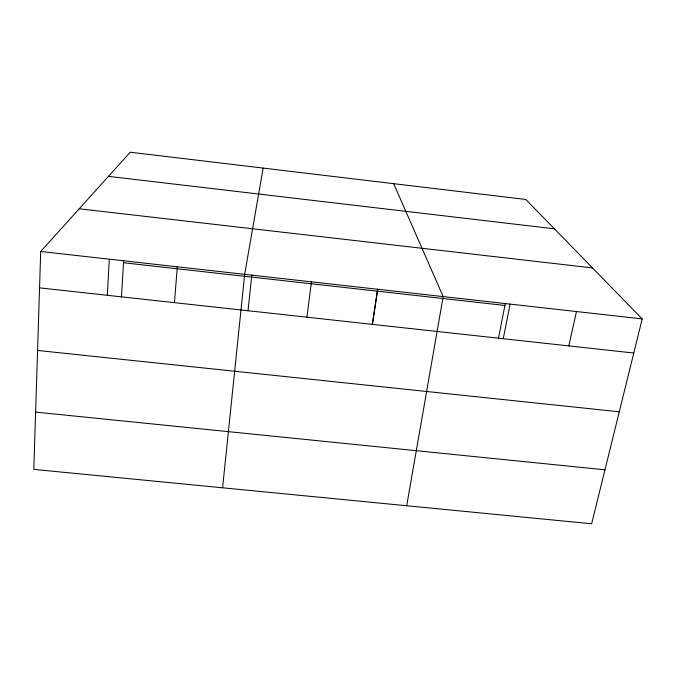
<?xml version="1.0" encoding="UTF-8"?>
<svg xmlns="http://www.w3.org/2000/svg" width="676" height="676" viewBox="0 0 676 676"><rect width="100%" height="100%" fill="white"/><g stroke="black" fill="none" stroke-linecap="round" stroke-linejoin="round"><path stroke-width="1.01" d="M40.704 251.489L33.8 469.381L591.644 523.782L642.2 318.911L525.793 199.454L130.248 152.218L40.704 251.489L642.2 318.911M107.307 295.294L109.318 259.178M121.452 297.017L123.657 260.666M174.45 302.662L177.306 266.8M222.59 487.793L244.678 274.355L263.141 168.087M248.007 310.892L251.802 275.031M306.946 317.188L311.442 281.841M372.307 324.353L377.605 289.252M372.451 324.379L377.766 289.151M406.69 505.749L443.177 296.603L393.685 183.678M498.474 338.194L505.327 303.397M503.257 338.718L510.127 304.107M568.812 345.901L576.467 311.543M35.617 412.106L604.969 469.812M37.569 350.447L619.275 411.802M39.546 287.866L633.784 353.033M123.531 262.753L504.921 305.459M79.227 208.783L592.522 267.933M108.473 176.36L554.404 228.818"/></g></svg>
